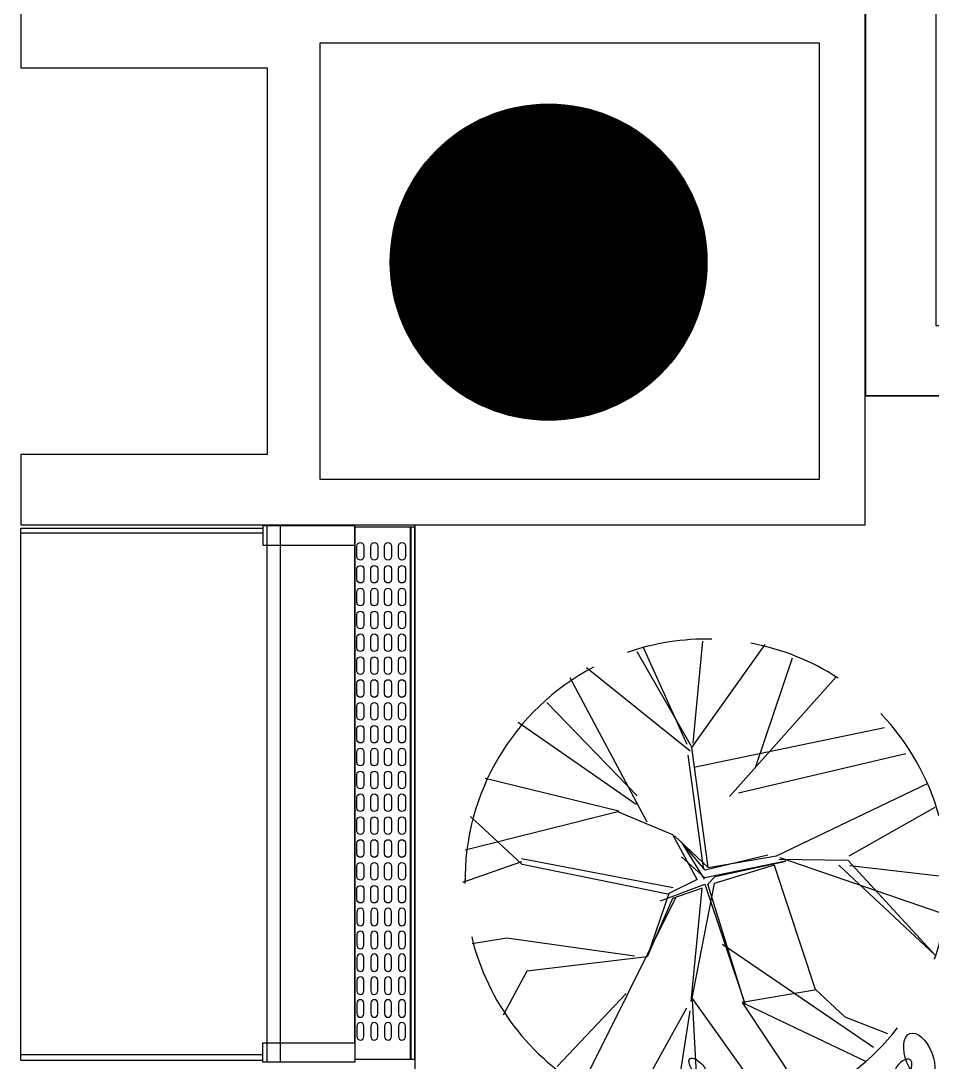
# Model space of a CAD drawing. Extents: x -284868 to 304789, y -137694 to 137894.
# Drawn here: x -79657 to -77067, y -115613 to -112652 of the extents above; entities that cross this region are included whole.
import ezdxf

# ---------------------------------------------------------------- set-up
doc = ezdxf.new("R2010")
doc.units = 0
doc.layers.get('0').update_dxf_attribs({"linetype": 'CONTINUOUS'})
for name, color, linetype in [('0-墙', 4, 'CONTINUOUS'), ('0-底图', 251, 'CONTINUOUS'), ('0-建筑外轮廓', 8, 'CONTINUOUS'), ('0-建筑柱体', 251, 'CONTINUOUS'), ('0-窗', 11, 'CONTINUOUS'), ('F-地漏', 8, 'CONTINUOUS'), ('P-平面植物', 251, 'CONTINUOUS')]:
    doc.layers.add(name, color=color, linetype=linetype)

# ---------------------------------------------------------------- blocks, each defined once
blk = doc.blocks.new('DDDDDDDGFDSG')
for p, q in [((419610.9, 9859.4), (419610.9, 6959.4)), ((419610.9, 6959.4), (420044.8, 6959.4))]:
    blk.add_line(p, q)
blk = doc.blocks.new('_YZH')
at = {"const_width": 0.5}
blk.add_lwpolyline([(-0.25, 0, 1), (0.25, 0, 1)], format="xyb", close=True, dxfattribs=at)
at = {"color": 4}
blk.add_circle((0, 0), 0.5, dxfattribs=at)
blk = doc.blocks.new('sgASGHHHH')
at = {"xscale": 900, "yscale": 900, "zscale": 900}
blk.add_blockref('_YZH', (-119845.8, -931674), dxfattribs=at)
blk = doc.blocks.new('A$C3B8026B3')
blk.add_line((949.5, 3980), (949.5, 5395))
for points in [[(688, 5450), (688, 5395), (949.5, 5395), (949.5, 5450)], [(688, 3925), (688, 3980), (949.5, 3980), (949.5, 3925)]]:
    blk.add_lwpolyline(points, close=True)
for points in [[(700, 3925), (700, 5450)], [(737.5, 3925), (737.5, 5450)], [(0, 3931), (0, 5444)]]:
    blk.add_lwpolyline(points)
at = {"elevation": 0}
for points in [[(0, 5444), (688, 5444), (688, 5429.5), (0, 5429.5)], [(0, 3931), (688, 3931), (688, 3945.5), (0, 3945.5)]]:
    blk.add_lwpolyline(points, dxfattribs=at)
blk = doc.blocks.new('A$C678165FB')
for p, q in [((-36642.5, 2281, 0), (-36642.5, 3794)), ((-36640.4, 2281, 0), (-36640.4, 3794))]:
    blk.add_line(p, q)
blk.add_lwpolyline([(-36630, 2281), (-36630, 3794), (-36800.5, 3794), (-36800.5, 2281)], close=True)
blk.add_lwpolyline([(-36630.5, 3800), (-36630.5, -530.5), (-25800, -530.5)])
for points in [[(-36775, 3740), (-36775, 3710, -1), (-36795, 3710), (-36795, 3740, -0.999999)], [(-36735.6, 3740), (-36735.6, 3710, -1), (-36755.6, 3710), (-36755.6, 3740, -0.999999)], [(-36696.3, 3740), (-36696.3, 3710, -1), (-36716.3, 3710), (-36716.3, 3740, -0.999999)], [(-36656.9, 3740), (-36656.9, 3710, -1), (-36676.9, 3710), (-36676.9, 3740, -0.999999)], [(-36775, 3675), (-36775, 3645, -1), (-36795, 3645), (-36795, 3675, -0.999999)], [(-36735.6, 3675), (-36735.6, 3645, -1), (-36755.6, 3645), (-36755.6, 3675, -0.999999)], [(-36696.3, 3675), (-36696.3, 3645, -1), (-36716.3, 3645), (-36716.3, 3675, -0.999999)], [(-36656.9, 3675), (-36656.9, 3645, -1), (-36676.9, 3645), (-36676.9, 3675, -0.999999)], [(-36775, 3610), (-36775, 3580, -1), (-36795, 3580), (-36795, 3610, -0.999999)], [(-36735.6, 3610), (-36735.6, 3580, -1), (-36755.6, 3580), (-36755.6, 3610, -0.999999)], [(-36696.3, 3610), (-36696.3, 3580, -1), (-36716.3, 3580), (-36716.3, 3610, -0.999999)], [(-36656.9, 3610), (-36656.9, 3580, -1), (-36676.9, 3580), (-36676.9, 3610, -0.999999)], [(-36775, 3545), (-36775, 3515, -1), (-36795, 3515), (-36795, 3545, -0.999999)], [(-36735.6, 3545), (-36735.6, 3515, -1), (-36755.6, 3515), (-36755.6, 3545, -0.999999)], [(-36696.3, 3545), (-36696.3, 3515, -1), (-36716.3, 3515), (-36716.3, 3545, -0.999999)], [(-36656.9, 3545), (-36656.9, 3515, -1), (-36676.9, 3515), (-36676.9, 3545, -0.999999)], [(-36775, 3480), (-36775, 3450, -1), (-36795, 3450), (-36795, 3480, -0.999999)], [(-36735.6, 3480), (-36735.6, 3450, -1), (-36755.6, 3450), (-36755.6, 3480, -0.999999)], [(-36696.3, 3480), (-36696.3, 3450, -1), (-36716.3, 3450), (-36716.3, 3480, -0.999999)], [(-36656.9, 3480), (-36656.9, 3450, -1), (-36676.9, 3450), (-36676.9, 3480, -0.999999)], [(-36775, 3415), (-36775, 3385, -1), (-36795, 3385), (-36795, 3415, -0.999999)], [(-36735.6, 3415), (-36735.6, 3385, -1), (-36755.6, 3385), (-36755.6, 3415, -0.999999)], [(-36696.3, 3415), (-36696.3, 3385, -1), (-36716.3, 3385), (-36716.3, 3415, -0.999999)], [(-36656.9, 3415), (-36656.9, 3385, -1), (-36676.9, 3385), (-36676.9, 3415, -0.999999)], [(-36775, 3350), (-36775, 3320, -1), (-36795, 3320), (-36795, 3350, -0.999999)], [(-36735.6, 3350), (-36735.6, 3320, -1), (-36755.6, 3320), (-36755.6, 3350, -0.999999)], [(-36696.3, 3350), (-36696.3, 3320, -1), (-36716.3, 3320), (-36716.3, 3350, -0.999999)], [(-36656.9, 3350), (-36656.9, 3320, -1), (-36676.9, 3320), (-36676.9, 3350, -0.999999)], [(-36775, 3285), (-36775, 3255, -1), (-36795, 3255), (-36795, 3285, -0.999999)], [(-36735.6, 3285), (-36735.6, 3255, -1), (-36755.6, 3255), (-36755.6, 3285, -0.999999)], [(-36696.3, 3285), (-36696.3, 3255, -1), (-36716.3, 3255), (-36716.3, 3285, -0.999999)], [(-36656.9, 3285), (-36656.9, 3255, -1), (-36676.9, 3255), (-36676.9, 3285, -0.999999)], [(-36775, 3220), (-36775, 3190, -1), (-36795, 3190), (-36795, 3220, -0.999999)], [(-36735.6, 3220), (-36735.6, 3190, -1), (-36755.6, 3190), (-36755.6, 3220, -0.999999)], [(-36696.3, 3220), (-36696.3, 3190, -1), (-36716.3, 3190), (-36716.3, 3220, -0.999999)], [(-36656.9, 3220), (-36656.9, 3190, -1), (-36676.9, 3190), (-36676.9, 3220, -0.999999)], [(-36775, 3155), (-36775, 3125, -1), (-36795, 3125), (-36795, 3155, -0.999999)], [(-36735.6, 3155), (-36735.6, 3125, -1), (-36755.6, 3125), (-36755.6, 3155, -0.999999)], [(-36696.3, 3155), (-36696.3, 3125, -1), (-36716.3, 3125), (-36716.3, 3155, -0.999999)], [(-36656.9, 3155), (-36656.9, 3125, -1), (-36676.9, 3125), (-36676.9, 3155, -0.999999)], [(-36775, 3090), (-36775, 3060, -1), (-36795, 3060), (-36795, 3090, -0.999999)], [(-36735.6, 3090), (-36735.6, 3060, -1), (-36755.6, 3060), (-36755.6, 3090, -0.999999)], [(-36696.3, 3090), (-36696.3, 3060, -1), (-36716.3, 3060), (-36716.3, 3090, -0.999999)], [(-36656.9, 3090), (-36656.9, 3060, -1), (-36676.9, 3060), (-36676.9, 3090, -0.999999)], [(-36775, 3025), (-36775, 2995, -1), (-36795, 2995), (-36795, 3025, -0.999999)], [(-36735.6, 3025), (-36735.6, 2995, -1), (-36755.6, 2995), (-36755.6, 3025, -0.999999)], [(-36696.3, 3025), (-36696.3, 2995, -1), (-36716.3, 2995), (-36716.3, 3025, -0.999999)], [(-36656.9, 3025), (-36656.9, 2995, -1), (-36676.9, 2995), (-36676.9, 3025, -0.999999)], [(-36775, 2960), (-36775, 2930, -1), (-36795, 2930), (-36795, 2960, -0.999999)], [(-36735.6, 2960), (-36735.6, 2930, -1), (-36755.6, 2930), (-36755.6, 2960, -0.999999)], [(-36696.3, 2960), (-36696.3, 2930, -1), (-36716.3, 2930), (-36716.3, 2960, -0.999999)], [(-36656.9, 2960), (-36656.9, 2930, -1), (-36676.9, 2930), (-36676.9, 2960, -0.999999)], [(-36775, 2895), (-36775, 2865, -1), (-36795, 2865), (-36795, 2895, -0.999999)], [(-36735.6, 2895), (-36735.6, 2865, -1), (-36755.6, 2865), (-36755.6, 2895, -0.999999)], [(-36696.3, 2895), (-36696.3, 2865, -1), (-36716.3, 2865), (-36716.3, 2895, -0.999999)], [(-36656.9, 2895), (-36656.9, 2865, -1), (-36676.9, 2865), (-36676.9, 2895, -0.999999)], [(-36775, 2830), (-36775, 2800, -1), (-36795, 2800), (-36795, 2830, -0.999999)], [(-36735.6, 2830), (-36735.6, 2800, -1), (-36755.6, 2800), (-36755.6, 2830, -0.999999)], [(-36696.3, 2830), (-36696.3, 2800, -1), (-36716.3, 2800), (-36716.3, 2830, -0.999999)], [(-36656.9, 2830), (-36656.9, 2800, -1), (-36676.9, 2800), (-36676.9, 2830, -0.999999)], [(-36775, 2765), (-36775, 2735, -1), (-36795, 2735), (-36795, 2765, -0.999999)], [(-36735.6, 2765), (-36735.6, 2735, -1), (-36755.6, 2735), (-36755.6, 2765, -0.999999)], [(-36696.3, 2765), (-36696.3, 2735, -1), (-36716.3, 2735), (-36716.3, 2765, -0.999999)], [(-36656.9, 2765), (-36656.9, 2735, -1), (-36676.9, 2735), (-36676.9, 2765, -0.999999)], [(-36775, 2670), (-36775, 2700, 1), (-36795, 2700), (-36795, 2670, 0.999999)], [(-36735.6, 2670), (-36735.6, 2700, 1), (-36755.6, 2700), (-36755.6, 2670, 0.999999)], [(-36696.3, 2670), (-36696.3, 2700, 1), (-36716.3, 2700), (-36716.3, 2670, 0.999999)], [(-36656.9, 2670), (-36656.9, 2700, 1), (-36676.9, 2700), (-36676.9, 2670, 0.999999)], [(-36775, 2605), (-36775, 2635, 1), (-36795, 2635), (-36795, 2605, 0.999999)], [(-36735.6, 2605), (-36735.6, 2635, 1), (-36755.6, 2635), (-36755.6, 2605, 0.999999)], [(-36696.3, 2605), (-36696.3, 2635, 1), (-36716.3, 2635), (-36716.3, 2605, 0.999999)], [(-36656.9, 2605), (-36656.9, 2635, 1), (-36676.9, 2635), (-36676.9, 2605, 0.999999)], [(-36775, 2540), (-36775, 2570, 1), (-36795, 2570), (-36795, 2540, 0.999999)], [(-36735.6, 2540), (-36735.6, 2570, 1), (-36755.6, 2570), (-36755.6, 2540, 0.999999)], [(-36696.3, 2540), (-36696.3, 2570, 1), (-36716.3, 2570), (-36716.3, 2540, 0.999999)], [(-36656.9, 2540), (-36656.9, 2570, 1), (-36676.9, 2570), (-36676.9, 2540, 0.999999)], [(-36775, 2475), (-36775, 2505, 1), (-36795, 2505), (-36795, 2475, 0.999999)], [(-36735.6, 2475), (-36735.6, 2505, 1), (-36755.6, 2505), (-36755.6, 2475, 0.999999)], [(-36696.3, 2475), (-36696.3, 2505, 1), (-36716.3, 2505), (-36716.3, 2475, 0.999999)], [(-36656.9, 2475), (-36656.9, 2505, 1), (-36676.9, 2505), (-36676.9, 2475, 0.999999)], [(-36775, 2410), (-36775, 2440, 1), (-36795, 2440), (-36795, 2410, 0.999999)], [(-36735.6, 2410), (-36735.6, 2440, 1), (-36755.6, 2440), (-36755.6, 2410, 0.999999)], [(-36696.3, 2410), (-36696.3, 2440, 1), (-36716.3, 2440), (-36716.3, 2410, 0.999999)], [(-36656.9, 2410), (-36656.9, 2440, 1), (-36676.9, 2440), (-36676.9, 2410, 0.999999)], [(-36775, 2345), (-36775, 2375, 1), (-36795, 2375), (-36795, 2345, 0.999999)], [(-36735.6, 2345), (-36735.6, 2375, 1), (-36755.6, 2375), (-36755.6, 2345, 0.999999)], [(-36696.3, 2345), (-36696.3, 2375, 1), (-36716.3, 2375), (-36716.3, 2345, 0.999999)], [(-36656.9, 2345), (-36656.9, 2375, 1), (-36676.9, 2375), (-36676.9, 2345, 0.999999)]]:
    blk.add_lwpolyline(points, format="xyb", close=True)
blk = doc.blocks.new('yld.studio@foxmail.com-15')
at = {"color": 251}
blk.add_ellipse((67663.4, -96943), major_axis=(19.4, -49.7), ratio=0.514982, start_param=3.141593, end_param=9.424778, dxfattribs=at)
blk.add_ellipse((67207.5, -96965.7), major_axis=(17.5, -20.2), ratio=0.42873, dxfattribs=at)
at = {"color": 251, "extrusion": (0, 0, -1)}
blk.add_ellipse((67628.5, -96969.7), major_axis=(-16.1, -22.2), ratio=0.514982, dxfattribs=at)
blk = doc.blocks.new('yld.studio@foxmail.com-2-220')
at = {"color": 251, "ltscale": 100}
for p, q in [((8501.1, -109873.4), (8409.6, -109669)), ((8511.1, -109879.5), (8664.3, -109664.1)), ((8513.9, -109870.1), (8534.1, -109657.1)), ((8510.1, -109877.5), (8397.2, -109679.9)), ((8643.6, -109920.9), (8721.4, -109692)), ((8507.4, -109887.1), (8290.8, -109712.8)), ((8417.6, -110035.7), (8256.9, -109733.9)), ((8589.8, -109981.6), (8812.1, -109731.5)), ((8397.2, -109980.4), (8208.1, -109785.5)), ((8394.9, -109998.4), (8148.5, -109827.1)), ((8515.1, -109920.7), (8913.5, -109837.6)), ((8535.1, -110130.3), (8503.4, -109895.4)), ((8545.1, -110130), (8511.1, -109879.5)), ((8608.5, -109974.4), (8957.6, -109892.2)), ((8358.7, -110012.5), (8079.5, -109944.3)), ((8687.6, -110105.4), (9004.3, -109954.2)), ((8839.3, -110105.6), (9019, -110003.9)), ((8356.4, -110013.7), (8038, -110093.8)), ((8157, -110123.6), (8048.7, -110023.6)), ((8471.5, -110062), (8356.4, -110013.7)), ((8521.9, -110154.8), (8471.5, -110062)), ((8545.1, -110130), (8474.7, -110063.6)), ((8488.6, -110076.5), (8536.7, -110154.5)), ((8539, -110135.6), (8488.6, -110076.5)), ((8472.3, -110172.8), (8155.6, -110112.1)), ((8538, -110151.7), (8489.4, -110108)), ((8669.6, -110104.1), (8539, -110135.6)), ((8545.1, -110130), (8687.6, -110105.4)), ((8692.8, -110112.7), (8836.9, -110114.6)), ((8694.6, -110108.9), (9030.8, -110225)), ((8155.7, -110118.3), (8032.3, -110161.7)), ((8461.2, -110185.6), (8157, -110123.6)), ((8707.1, -110117.1), (8538, -110151.7)), ((8682.6, -110125.1), (8557.8, -110163.7)), ((8559.5, -110148.7), (8707.1, -110117.1)), ((8682.6, -110125.1), (8768.3, -110384.4)), ((8818.2, -110125.1), (9019, -110313.5)), ((9019, -110313.5), (8836.9, -110114.6)), ((8840.8, -110125.9), (9051.6, -110150.2)), ((8521.9, -110154.8), (8463.3, -110184.6)), ((8544.7, -110164.9), (8559.5, -110148.7)), ((8445.9, -110200), (8538.1, -110165.1)), ((8532.4, -110173.4), (8470.5, -110194.6)), ((8557.8, -110163.7), (8509.5, -110410)), ((8509.5, -110410), (8532.4, -110173.4)), ((8538.1, -110165.1), (8622.5, -110416.5)), ((8622.5, -110416.5), (8544.7, -110164.9)), ((8477.1, -110193.3), (8277.6, -110592.7)), ((8463.3, -110184.6), (8417.7, -110316.4)), ((8470.5, -110194.6), (8417.7, -110316.4)), ((8125, -110277.7), (8052.4, -110289.4)), ((8391, -110315.4), (8125, -110277.7)), ((8574.8, -110289.9), (8890.1, -110505.1)), ((8417.7, -110316.4), (8166.6, -110346.4)), ((8166.6, -110346.4), (8117, -110438.8)), ((8373.7, -110393.6), (8229.8, -110545.8)), ((8771.5, -110385.9), (8615.9, -110411.9)), ((8768.3, -110384.4), (8830.5, -110442)), ((8511.4, -110403.8), (8679.8, -110638.2)), ((8511.4, -110406.1), (8525.2, -110657)), ((8615.9, -110411.9), (8752.8, -110617.3)), ((8622.3, -110415), (8875.2, -110535.6)), ((8500, -110423.7), (8384.7, -110630.9)), ((8507.1, -110429.3), (8471.5, -110654.4)), ((8830.5, -110442), (8919.5, -110477.1))]:
    blk.add_line(p, q, dxfattribs=at)
for start, end in [(88.6766, 109.1318), (56.9006, 79.3688), (117.8667, 180.7636), (15.425, 43.7388), (340.9435, 3.7139), (193.5797, 240.7292), (292.8624, 322.3567), (249.5801, 287.9773)]:
    blk.add_arc((8541.4, -110156.9), 504, start, end, dxfattribs=at)

msp = doc.modelspace()

# ---------------------------------------------------------------- linework, layer by layer
at = {"layer": '0-墙', "ltscale": 3}
msp.add_lwpolyline([(-77256.6, -113718.5), (-77256.6, -109318.5), (-73936.6, -109318.5), (-73936.6, -109518.5), (-77056.6, -109518.5), (-77056.6, -113518.5), (-76706.6, -113518.5), (-76706.6, -113718.5), (-77256.6, -113718.5)], dxfattribs=at)
at = {"layer": '0-建筑外轮廓', "color": 42}
msp.add_lwpolyline([(-77256.6, -112585.8), (-79656.6, -112585.8), (-79656.6, -112785.8), (-78956.6, -112785.8), (-78956.6, -113885.8), (-79656.6, -113885.8), (-79656.6, -114085.8), (-77256.6, -114085.8)], close=True, dxfattribs=at)
at = {"layer": '0-建筑外轮廓', "color": 251}
msp.add_lwpolyline([(-77386.6, -112715.8), (-78806.6, -112715.8), (-78806.6, -113955.8), (-77386.6, -113955.8)], close=True, dxfattribs=at)

# ---------------------------------------------------------------- block references
at = {"layer": '0-底图'}
msp.add_blockref('DDDDDDDGFDSG', (-496866.9, -120677.9), dxfattribs=at)
at = {"layer": '0-建筑柱体'}
msp.add_blockref('sgASGHHHH', (41689.2, 818335.5), dxfattribs=at)
at = {"layer": '0-窗'}
msp.add_blockref('A$C3B8026B3', (-79656.6, -119538.5), dxfattribs=at)
at = {"layer": 'F-地漏'}
msp.add_blockref('A$C678165FB', (-41906.6, -117885.8), dxfattribs=at)
at = {"layer": 'P-平面植物'}
for name, p, xscale, yscale, zscale in [('yld.studio@foxmail.com-2-220', (-89336, 34864), 1.361334557724074, 1.361334557724074, 1.361334557724074), ('yld.studio@foxmail.com-15', (-170290.5, 17911.4), 1.377219718655452, 1.377219718655452, 1.377219718655452)]:
    msp.add_blockref(name, p, dxfattribs=dict(at, xscale=xscale, yscale=yscale, zscale=zscale))

doc.saveas('drawing.dxf')
